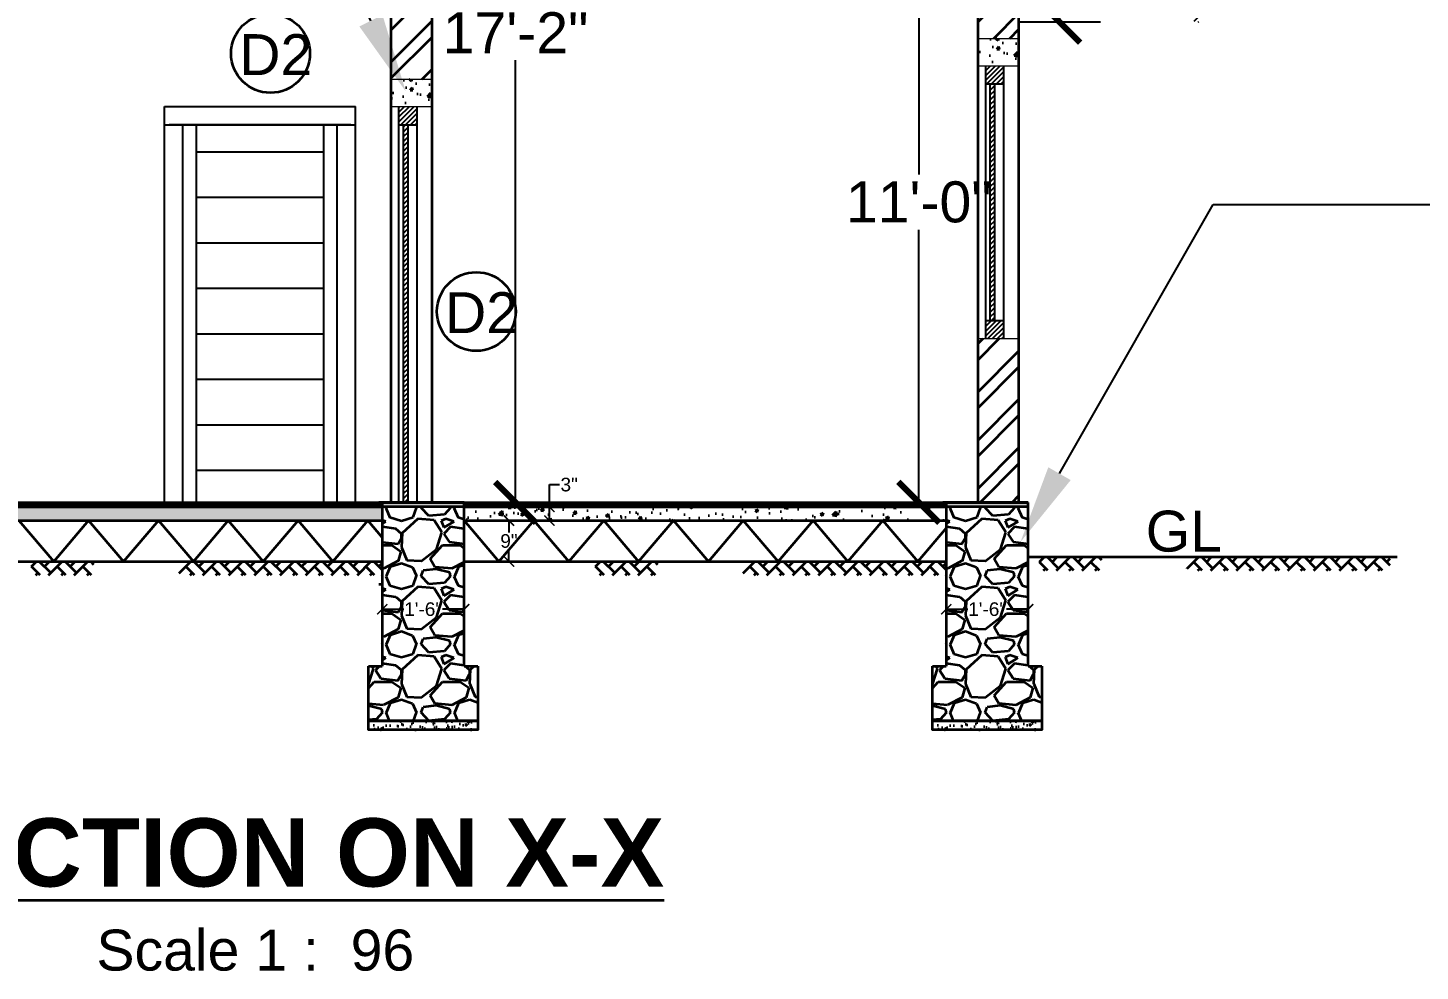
# Model space of a CAD drawing. Header units: inches. Extents: x -5041 to 2538, y -658 to 1746.
# Drawn here: x -3241.5 to -2935.4, y 626.6 to 833.9 of the extents above; entities that cross this region are included whole.
import ezdxf
from ezdxf import colors
from ezdxf.entities.mleader import LeaderData, LeaderLine
from ezdxf.math import Vec2, Vec3

# ---------------------------------------------------------------- set-up
doc = ezdxf.new("R2010")
doc.units = ezdxf.units.IN
doc.header["$MEASUREMENT"] = 0
for name, color, linetype, lineweight in [('Dimension', 132, 'Continuous', 20), ('Openings', 200, 'Continuous', 25), ('Roof', 122, 'Continuous', 25), ('Wall', 20, 'Continuous', 35)]:
    doc.layers.add(name, color=color, linetype=linetype, lineweight=lineweight)
doc.styles.add('1.25 ft', font='arial.ttf', dxfattribs={"height": 15})
doc.styles.add('3 inch', font='arial.ttf', dxfattribs={"height": 3})
doc.styles.add('3mm', font='arial.ttf', dxfattribs={"height": 0.125})
doc.styles.add('9 inch', font='arial.ttf', dxfattribs={"height": 9})
doc.dimstyles.new('1 to 24 Foundation', dxfattribs={"dimscale": 24, "dimtxt": 3, "dimasz": 0.09375, "dimexe": 0.09375, "dimexo": 0.09375, "dimgap": 0.015625, "dimtad": 0, "dimtih": 1, "dimtoh": 1, "dimdec": 0, "dimzin": 3, "dimdsep": 46, "dimlunit": 4, "dimtxsty": '3 inch', "dimblk": 'ARCHTICK', "dimcen": 0.09, "dimadec": 0, "dimazin": 0, "dimtfac": 1, "dimtdec": 0, "dimtofl": 0, "dimtmove": 0, "dimatfit": 3, "dimfxl": 0.09375, "dimfxlon": 1, "dimtolj": 1, "dimtzin": 0, "dimarcsym": 0})
doc.dimstyles.new('1 to 96', dxfattribs={"dimscale": 96, "dimtxt": 9, "dimasz": 0.09375, "dimexe": 0.09375, "dimexo": 0.09375, "dimgap": 0.015625, "dimtad": 0, "dimtih": 1, "dimtoh": 1, "dimdec": 0, "dimzin": 3, "dimdsep": 46, "dimlunit": 4, "dimtxsty": '9 inch', "dimblk": 'ARCHTICK', "dimcen": 0.09, "dimadec": 0, "dimazin": 0, "dimtfac": 1, "dimtdec": 0, "dimtofl": 0, "dimtmove": 0, "dimatfit": 3, "dimfxl": 0.09375, "dimfxlon": 1, "dimtolj": 1, "dimtzin": 0, "dimarcsym": 0})

# ---------------------------------------------------------------- blocks, each defined once
blk = doc.blocks.new('_ArchTick')
at = {"color": 0, "linetype": 'ByBlock', "const_width": 0.15}
blk.add_lwpolyline([(-0.5, -0.5), (0.5, 0.5)], dxfattribs=at)
blk = doc.blocks.new('*D103')
at = {"layer": 'Defpoints', "color": 0, "transparency": 16777216}
for p in [(-3145.55, 706.11), (-3163.55, 693.6), (-3145.55, 693.6)]:
    blk.add_point(p, dxfattribs=at)
at = {"layer": 'Wall', "color": 0, "lineweight": -2, "transparency": 16777216}
for p, q in [((-3163.55, 703.86), (-3163.55, 708.36)), ((-3145.55, 703.86), (-3145.55, 708.36)), ((-3163.55, 706.11), (-3158.77, 706.11)), ((-3145.55, 706.11), (-3150.33, 706.11))]:
    blk.add_line(p, q, dxfattribs=at)
at = {"layer": 'Wall', "color": 0, "lineweight": -2, "transparency": 16777216, "xscale": 2.25, "yscale": 2.25, "zscale": 2.25, "rotation": 180}
blk.add_blockref('_ArchTick', (-3163.55, 706.11), dxfattribs=at)
at = {"layer": 'Wall', "color": 0, "lineweight": -2, "transparency": 16777216, "xscale": 2.25, "yscale": 2.25, "zscale": 2.25}
blk.add_blockref('_ArchTick', (-3145.55, 706.11), dxfattribs=at)
at = {"layer": 'Wall', "color": 0, "transparency": 16777216, "insert": (-3154.55, 706.11), "char_height": 3, "attachment_point": 5, "style": '3 inch'}
blk.add_mtext('\\A1;1\'-6"', dxfattribs=at)
blk = doc.blocks.new('*D104')
at = {"layer": 'Defpoints', "color": 0, "transparency": 16777216}
for p in [(-3021.55, 706.11), (-3039.55, 693.6), (-3021.55, 693.6)]:
    blk.add_point(p, dxfattribs=at)
at = {"layer": 'Wall', "color": 0, "lineweight": -2, "transparency": 16777216}
for p, q in [((-3039.55, 703.86), (-3039.55, 708.36)), ((-3021.55, 703.86), (-3021.55, 708.36)), ((-3039.55, 706.11), (-3034.77, 706.11)), ((-3021.55, 706.11), (-3026.33, 706.11))]:
    blk.add_line(p, q, dxfattribs=at)
at = {"layer": 'Wall', "color": 0, "lineweight": -2, "transparency": 16777216, "xscale": 2.25, "yscale": 2.25, "zscale": 2.25, "rotation": 180}
blk.add_blockref('_ArchTick', (-3039.55, 706.11), dxfattribs=at)
at = {"layer": 'Wall', "color": 0, "lineweight": -2, "transparency": 16777216, "xscale": 2.25, "yscale": 2.25, "zscale": 2.25}
blk.add_blockref('_ArchTick', (-3021.55, 706.11), dxfattribs=at)
at = {"layer": 'Wall', "color": 0, "transparency": 16777216, "insert": (-3030.55, 706.11), "char_height": 3, "attachment_point": 5, "style": '3 inch'}
blk.add_mtext('\\A1;1\'-6"', dxfattribs=at)
blk = doc.blocks.new('*D107')
at = {"layer": 'Defpoints', "color": 0, "transparency": 16777216}
for p in [(-3145.55, 725.6), (-3145.55, 716.6), (-3135.69, 716.6)]:
    blk.add_point(p, dxfattribs=at)
at = {"layer": 'Wall', "color": 0, "lineweight": -2, "transparency": 16777216}
for p, q in [((-3137.94, 725.6), (-3133.44, 725.6)), ((-3135.69, 725.6), (-3135.69, 723.01)), ((-3137.94, 716.6), (-3133.44, 716.6)), ((-3135.69, 716.6), (-3135.69, 719.19))]:
    blk.add_line(p, q, dxfattribs=at)
at = {"layer": 'Wall', "color": 0, "lineweight": -2, "transparency": 16777216, "xscale": 2.25, "yscale": 2.25, "zscale": 2.25}
for p, rotation in [((-3135.69, 725.6), 90), ((-3135.69, 716.6), 270)]:
    blk.add_blockref('_ArchTick', p, dxfattribs=dict(at, rotation=rotation))
at = {"layer": 'Wall', "color": 0, "transparency": 16777216, "insert": (-3135.69, 721.1), "char_height": 3, "attachment_point": 5, "style": '3 inch'}
blk.add_mtext('\\A1;9"', dxfattribs=at)
blk = doc.blocks.new('*D108')
at = {"layer": 'Defpoints', "color": 0, "transparency": 16777216}
for p in [(-3130.21, 728.6), (-3126.8, 728.6), (-3130.21, 725.6)]:
    blk.add_point(p, dxfattribs=at)
at = {"layer": 'Wall', "color": 0, "lineweight": -2, "transparency": 16777216}
for p, q in [((-3126.8, 728.6), (-3126.8, 733.5)), ((-3126.8, 733.5), (-3124.55, 733.5)), ((-3127.96, 728.6), (-3124.55, 728.6)), ((-3126.8, 725.6), (-3126.8, 728.6)), ((-3127.96, 725.6), (-3124.55, 725.6))]:
    blk.add_line(p, q, dxfattribs=at)
at = {"layer": 'Wall', "color": 0, "lineweight": -2, "transparency": 16777216, "xscale": 2.25, "yscale": 2.25, "zscale": 2.25}
for p, rotation in [((-3126.8, 728.6), 90), ((-3126.8, 725.6), 270)]:
    blk.add_blockref('_ArchTick', p, dxfattribs=dict(at, rotation=rotation))
at = {"layer": 'Wall', "color": 0, "transparency": 16777216, "insert": (-3122.45, 733.5), "char_height": 3, "attachment_point": 5, "style": '3 inch'}
blk.add_mtext('\\A1;3"', dxfattribs=at)
blk = doc.blocks.new('*D109')
at = {"layer": 'Defpoints', "color": 0, "transparency": 16777216}
for p in [(-3023.55, 861.6), (-3045.59, 729.6), (-3023.55, 729.6)]:
    blk.add_point(p, dxfattribs=at)
at = {"layer": 'Dimension', "color": 0, "lineweight": -2, "transparency": 16777216}
for p, q in [((-3036.59, 861.6), (-3054.59, 861.6)), ((-3045.59, 861.6), (-3045.59, 801.69)), ((-3045.59, 729.6), (-3045.59, 789.5)), ((-3036.59, 729.6), (-3054.59, 729.6))]:
    blk.add_line(p, q, dxfattribs=at)
at = {"layer": 'Dimension', "color": 0, "lineweight": -2, "transparency": 16777216, "xscale": 9, "yscale": 9, "zscale": 9}
for p, rotation in [((-3045.59, 861.6), 90), ((-3045.59, 729.6), 270)]:
    blk.add_blockref('_ArchTick', p, dxfattribs=dict(at, rotation=rotation))
at = {"layer": 'Dimension', "color": 0, "transparency": 16777216, "insert": (-3045.59, 795.6), "char_height": 9, "attachment_point": 5, "style": '9 inch'}
blk.add_mtext('\\A1;11\'-0"', dxfattribs=at)
blk = doc.blocks.new('*D111')
at = {"layer": 'Defpoints', "color": 0, "transparency": 16777216}
for p in [(-3129.11, 936.08), (-3134.23, 729.6), (-3129.11, 729.6)]:
    blk.add_point(p, dxfattribs=at)
at = {"layer": 'Dimension', "color": 0, "lineweight": -2, "transparency": 16777216}
for p, q in [((-3134.23, 936.08), (-3143.23, 936.08)), ((-3134.23, 936.08), (-3134.23, 838.86)), ((-3134.23, 729.6), (-3134.23, 826.82)), ((-3134.23, 729.6), (-3143.23, 729.6))]:
    blk.add_line(p, q, dxfattribs=at)
at = {"layer": 'Dimension', "color": 0, "lineweight": -2, "transparency": 16777216, "xscale": 9, "yscale": 9, "zscale": 9}
for p, rotation in [((-3134.23, 936.08), 90), ((-3134.23, 729.6), 270)]:
    blk.add_blockref('_ArchTick', p, dxfattribs=dict(at, rotation=rotation))
at = {"layer": 'Dimension', "color": 0, "transparency": 16777216, "insert": (-3134.23, 832.84), "char_height": 9, "attachment_point": 5, "style": '9 inch'}
blk.add_mtext('\\A1;17\'-2"', dxfattribs=at)
blk = doc.blocks.new('*D113')
at = {"layer": 'Defpoints', "color": 0, "transparency": 16777216}
for p in [(-3025.36, 864.1), (-3014.03, 842.01), (-2985.02, 840.81), (-2985.02, 835.17), (-2984.02, 835.17)]:
    blk.add_point(p, dxfattribs=at)
at = {"layer": 'Wall', "color": 0, "lineweight": -2, "transparency": 16777216}
blk.add_line((-3005.62, 835.17), (-3023.62, 835.17), dxfattribs=at)
blk.add_arc((-2975.24, 835.17), 39.39, 150, 180, dxfattribs=at)
at = {"layer": 'Wall', "color": 0, "lineweight": -2, "transparency": 16777216, "xscale": 9, "yscale": 9, "zscale": 9}
for p, rotation in [((-3009.35, 854.86), 59.99999999999993), ((-3014.62, 835.17), 269.999999999994)]:
    blk.add_blockref('_ArchTick', p, dxfattribs=dict(at, rotation=rotation))
at = {"layer": 'Wall', "color": 0, "transparency": 16777216, "insert": (-2990.34, 871.54), "char_height": 9, "attachment_point": 5, "style": '9 inch'}
blk.add_mtext('\\A1;30°', dxfattribs=at)

msp = doc.modelspace()

# ---------------------------------------------------------------- hatches: boundary and pattern name
at = {"layer": 'Roof'}
h = msp.add_hatch(dxfattribs=at)
h.set_pattern_fill('ANSI31', color=256, scale=6)
h.set_pattern_definition([(45, (-190.8168, 0), (-0.53033009, 0.53033009), [])])
h.paths.add_polyline_path([(-3390.35581, 864.5994), (-3394.35581, 864.5994), (-3394.35581, 861.5994), (-3390.35581, 861.5994)])
h.paths.add_polyline_path([(-3025.35581, 864.5994), (-3029.35581, 864.5994), (-3029.35581, 861.5994), (-3025.35581, 861.5994)])
h.paths.add_polyline_path([(-3154.35581, 938.58094), (-3155.21603, 939.07759), (-3158.35581, 939.07759), (-3158.35581, 936.07759), (-3154.35581, 936.07759)])
h.paths.add_polyline_path([(-3154.35581, 939.07759), (-3155.21603, 939.07759), (-3154.35581, 938.58094)], flags=17)
h.paths.add_polyline_path([(-2984.01988, 847.16565), (-2985.01988, 847.16565), (-2985.01988, 835.16565), (-2984.01988, 835.16565)])
h.paths.add_polyline_path([(-2997.10907, 854.72269), (-2998.84112, 855.72269), (-2999.84112, 853.99064), (-2998.10907, 852.99064)])
h.paths.add_polyline_path([(-3026.55393, 871.72269), (-3028.28598, 872.72269), (-3029.28598, 870.99064), (-3027.55393, 869.99064)])
h.paths.add_polyline_path([(-3057.73085, 889.72269), (-3058.73085, 887.99064), (-3056.9988, 886.99064), (-3055.9988, 888.72269)])
h.paths.add_polyline_path([(-3085.44366, 905.72269), (-3087.17571, 906.72269), (-3088.17571, 904.99064), (-3086.44366, 903.99064)])
h.paths.add_polyline_path([(-3114.88852, 922.72269), (-3116.62057, 923.72269), (-3117.62057, 921.99064), (-3115.88852, 920.99064)])
h.paths.add_polyline_path([(-3144.33339, 939.72269), (-3146.06544, 940.72269), (-3147.06544, 938.99064), (-3145.33339, 937.99064)])
h.paths.add_polyline_path([(-3173.77825, 956.72269), (-3175.5103, 957.72269), (-3176.5103, 955.99064), (-3174.77825, 954.99064)])
h.paths.add_polyline_path([(-3208.97519, 975.31161), (-3210.97519, 975.31161), (-3210.97519, 969.31161), (-3208.97519, 969.31161)])
h.paths.add_polyline_path([(-3204.95517, 974.72269), (-3206.68722, 975.72269), (-3207.68722, 973.99064), (-3205.95517, 972.99064)])
h.paths.add_polyline_path([(-3213.26317, 975.72269), (-3214.99522, 974.72269), (-3213.99522, 972.99064), (-3212.26317, 973.99064)])
h.paths.add_polyline_path([(-3244.44009, 957.72269), (-3246.17214, 956.72269), (-3245.17214, 954.99064), (-3243.44009, 955.99064)])
h.paths.add_polyline_path([(-3421.10927, 855.72269), (-3422.84132, 854.72269), (-3421.84132, 852.99064), (-3420.10927, 853.99064)])
h.paths.add_polyline_path([(-3391.66441, 872.72269), (-3393.39646, 871.72269), (-3392.39646, 869.99064), (-3390.66441, 870.99064)])
h.paths.add_polyline_path([(-3362.21954, 889.72269), (-3363.95159, 888.72269), (-3362.95159, 886.99064), (-3361.21954, 887.99064)])
h.paths.add_polyline_path([(-3273.88495, 940.72269), (-3275.617, 939.72269), (-3274.617, 937.99064), (-3272.88495, 938.99064)])
h.paths.add_polyline_path([(-3303.32981, 923.72269), (-3305.06186, 922.72269), (-3304.06186, 920.99064), (-3302.32981, 921.99064)])
h.paths.add_polyline_path([(-3331.77468, 904.99064), (-3332.77468, 906.72269), (-3334.50673, 905.72269), (-3333.50673, 903.99064)])
h.paths.add_polyline_path([(-3439.93051, 850.70233), (-3440.23051, 850.70233), (-3440.23051, 839.62481), (-3435.93051, 839.62481), (-3435.93051, 839.92481), (-3439.93051, 839.92481)])
h.paths.add_polyline_path([(-2979.71988, 850.70233), (-2980.01988, 850.70233), (-2980.01988, 839.92481), (-2984.01988, 839.92481), (-2984.01988, 839.62481), (-2979.71988, 839.62481)])
h.paths.add_polyline_path([(-3026.8722, 825.5994), (-3030.8722, 825.5994), (-3030.8722, 821.5994), (-3026.8722, 821.5994)])
h.paths.add_polyline_path([(-3026.8722, 769.5994), (-3030.8722, 769.5994), (-3030.8722, 765.5994), (-3026.8722, 765.5994)])
h.paths.add_polyline_path([(-3028.8722, 821.5994), (-3029.8722, 821.5994), (-3029.8722, 769.5994), (-3028.8722, 769.5994)])
h.paths.add_polyline_path([(-3155.8722, 816.5994), (-3159.8722, 816.5994), (-3159.8722, 812.5994), (-3155.8722, 812.5994)])
h.paths.add_polyline_path([(-3157.8722, 812.5994), (-3158.8722, 812.5994), (-3158.8722, 729.5994), (-3157.8722, 729.5994)])
h.paths.add_polyline_path([(-3391.8722, 831.5994), (-3395.8722, 831.5994), (-3395.8722, 827.5994), (-3391.8722, 827.5994)])
h.paths.add_polyline_path([(-3393.8722, 827.5994), (-3394.8722, 827.5994), (-3394.8722, 729.5994), (-3393.8722, 729.5994)])
at = {"layer": 'Wall'}
h = msp.add_hatch(dxfattribs=at)
h.set_pattern_fill('ANSI32', color=256, scale=20)
h.set_pattern_definition([(45, (-190.817, 0), (-5.3033, 5.3033), []), (45, (-187.281, 0), (-5.3033, 5.3033), [])])
h.paths.add_polyline_path([(-3161.55196, 822.5994), (-3152.55196, 822.5994), (-3152.55196, 936.07759), (-3161.55196, 936.07759)])
h.paths.add_polyline_path([(-3032.55196, 831.5994), (-3023.55196, 831.5994), (-3023.55196, 861.5994), (-3032.55196, 861.5994)])
h.paths.add_polyline_path([(-3032.55196, 729.5994), (-3023.55196, 729.5994), (-3023.55196, 765.5994), (-3032.55196, 765.5994)])
h = msp.add_hatch(dxfattribs=at)
h.set_pattern_fill('AR-CONC', color=256)
h.set_pattern_definition([(50, (174.183, -6), (7.172602, -0.627521), [0.75, -8.25]), (355, (174.183, -6), (-1.387513, 7.521921), [0.6, -6.6]), (100.45144, (174.781, -6.052), (5.785088, 6.8944), [0.637402, -7.011421]), (46.1842, (174.183, -4), (10.672413, -1.655193), [1.125, -12.375]), (96.63564, (175.073, -4.138), (9.34662, 9.741186), [0.956103, -10.517138]), (351.18416, (174.183, -4), (9.34662, 9.741186), [0.9, -9.9]), (21, (175.183, -4.5), (5.96907, -4.026189), [0.75, -8.25]), (326, (175.183, -4.5), (2.433153, 7.2515), [0.6, -6.6]), (71.45144, (175.681, -4.8355), (8.402224, 3.225312), [0.637402, -7.011421]), (37.5, (174.1832, -6), (0.1215986, 3.3289385), [0, -6.52, 0, -6.7, 0, -6.625]), (7.5, (174.1832, -6), (2.6306954, 3.944117), [0, -3.82, 0, -6.37, 0, -2.525]), (327.5, (171.9532, -6), (5.3382244, -0.2255487), [0, -2.5, 0, -7.8, 0, -10.35]), (317.5, (170.9532, -6), (5.831862, 1.00105), [0, -3.25, 0, -5.18, 0, -7.35])])
h.paths.add_polyline_path([(-3023.55196, 831.5994), (-3032.55196, 831.5994), (-3032.55196, 825.5994), (-3023.55196, 825.5994)])
h = msp.add_hatch(dxfattribs=at)
h.set_pattern_fill('AR-CONC', color=256)
h.set_pattern_definition([(50, (45.183, -15), (7.172602, -0.627521), [0.75, -8.25]), (355, (45.183, -15), (-1.387513, 7.521921), [0.6, -6.6]), (100.45144, (45.781, -15.052), (5.785088, 6.8944), [0.637402, -7.011421]), (46.1842, (45.183, -13), (10.672413, -1.655193), [1.125, -12.375]), (96.63564, (46.073, -13.138), (9.34662, 9.741186), [0.956103, -10.517138]), (351.18416, (45.183, -13), (9.34662, 9.741186), [0.9, -9.9]), (21, (46.183, -13.5), (5.96907, -4.026189), [0.75, -8.25]), (326, (46.183, -13.5), (2.433153, 7.2515), [0.6, -6.6]), (71.45144, (46.681, -13.8355), (8.402224, 3.225312), [0.637402, -7.011421]), (37.5, (45.1832, -15), (0.1215986, 3.3289385), [0, -6.52, 0, -6.7, 0, -6.625]), (7.5, (45.1832, -15), (2.6306954, 3.944117), [0, -3.82, 0, -6.37, 0, -2.525]), (327.5, (42.9532, -15), (5.3382244, -0.2255487), [0, -2.5, 0, -7.8, 0, -10.35]), (317.5, (41.9532, -15), (5.831862, 1.00105), [0, -3.25, 0, -5.18, 0, -7.35])])
h.paths.add_polyline_path([(-3152.55196, 822.5994), (-3161.55196, 822.5994), (-3161.55196, 816.5994), (-3152.55196, 816.5994)])
h = msp.add_hatch(dxfattribs=at)
h.set_pattern_fill('ANSI32', color=256)
h.set_pattern_definition([(45, (-1940.42075, -336.68196), (-0.26516504, 0.26516504), []), (45, (-1940.24398, -336.68196), (-0.26516504, 0.26516504), [])])
h.paths.add_polyline_path([(-3381.55196, 729.5994), (-3381.55196, 728.5994), (-3163.55196, 728.5994), (-3163.55196, 729.5994)])
h = msp.add_hatch(dxfattribs=at)
h.set_pattern_fill('AR-CONC', color=256)
h.set_pattern_definition([(50, (-1940.421, -336.682), (7.172602, -0.627521), [0.75, -8.25]), (355, (-1940.421, -336.682), (-1.387513, 7.52192), [0.6, -6.6]), (100.45144, (-1939.823, -336.734), (5.785088, 6.8944), [0.637402, -7.01142]), (46.1842, (-1940.421, -334.682), (10.672413, -1.655193), [1.125, -12.375]), (96.63564, (-1939.531, -334.82), (9.34662, 9.741186), [0.956103, -10.51714]), (351.18416, (-1940.421, -334.682), (9.34662, 9.741186), [0.9, -9.9]), (21, (-1939.421, -335.182), (5.96907, -4.026189), [0.75, -8.25]), (326, (-1939.421, -335.182), (2.433153, 7.2515), [0.6, -6.6]), (71.45144, (-1938.923, -335.5175), (8.402224, 3.225312), [0.637402, -7.01142]), (37.5, (-1940.4208, -336.682), (0.1215986, 3.3289385), [0, -6.52, 0, -6.7, 0, -6.625]), (7.5, (-1940.4208, -336.682), (2.6306954, 3.944117), [0, -3.82, 0, -6.37, 0, -2.525]), (327.5, (-1942.6508, -336.682), (5.3382244, -0.2255487), [0, -2.5, 0, -7.8, 0, -10.35]), (317.5, (-1943.6508, -336.682), (5.831862, 1.00105), [0, -3.25, 0, -5.18, 0, -7.35])])
h.paths.add_polyline_path([(-3381.55196, 728.5994), (-3381.55196, 725.5994), (-3163.55196, 725.5994), (-3163.55196, 728.5994)])
h = msp.add_hatch(dxfattribs=at)
h.set_pattern_fill('GRAVEL', color=256, scale=15)
h.set_pattern_definition([(228.01279, (-1693.6208, -321.682), (-120, -135), [2.01804, -199.78632]), (184.96974, (-1694.97075, -323.18196), (180, 15), [3.46302, -342.83887]), (132.51045, (-1698.42075, -323.482), (150, -165), [2.44182, -241.74049]), (267.27369, (-1704.27075, -327.23196), (15, 300), [3.15357, -312.20337]), (292.833654, (-1704.42075, -330.38196), (-75, 180), [3.09232, -306.1406]), (357.27369, (-1703.22075, -333.23196), (-300, 15), [3.15357, -312.20337]), (37.69424, (-1700.07075, -333.38196), (-195, -150), [4.17043, -412.87273]), (72.25533, (-1696.77075, -330.83196), (105, 330), [3.93732, -389.79482]), (121.429566, (-1695.57075, -327.08196), (-120, 195), [3.16425, -313.2611]), (175.23636, (-1697.2208, -324.382), (165, -15), [3.61248, -177.01144]), (222.397438, (-1700.82075, -324.08196), (-180, -165), [4.67172, -462.50063]), (138.814075, (-1689.4208, -327.382), (-105, 90), [1.59451, -157.85767]), (171.469234, (-1690.62075, -326.33196), (195, -30), [3.03355, -300.32267]), (225, (-1693.621, -325.882), (-2e-15, -15), [2.12132, -19.09189]), (203.19859, (-1694.6708, -324.082), (75, 30), [1.14237, -113.09423]), (291.80141, (-1695.7208, -324.532), (-15, 45), [1.61555, -79.16193]), (30.96376, (-1695.1208, -326.032), (45, 30), [2.62393, -84.84034]), (161.56505, (-1692.8708, -324.682), (30, -15), [1.89736, -45.5368]), (16.38954, (-1704.42075, -324.53196), (150, 45), [2.658, -263.14268]), (70.346176, (-1701.8708, -323.782), (-60, -165), [2.22992, -220.76112]), (293.19859, (-1692.8708, -321.682), (-30, 75), [2.28472, -111.95187]), (343.61046, (-1691.97075, -323.78196), (-150, 45), [2.658, -263.14268]), (339.44395, (-1704.4208, -333.832), (-75, 30), [2.5632, -125.59686]), (294.77514, (-1702.0208, -334.732), (-75, 165), [2.14767, -212.61965]), (66.80141, (-1692.7208, -336.682), (30, 75), [2.28472, -111.95187]), (17.354025, (-1691.82075, -334.582), (-195, -60), [2.51446, -248.93135]), (69.44395, (-1700.0708, -336.682), (-30, -75), [1.2816, -126.87846]), (101.30993, (-1693.6208, -336.682), (-15, 60), [0.76485, -75.72044]), (165.96376, (-1693.7708, -335.932), (45, -15), [3.09233, -58.75426]), (186.009006, (-1696.77075, -335.18196), (150, 15), [2.86575, -283.70885]), (303.69007, (-1695.1208, -327.382), (-15, 30), [2.16333, -51.91994]), (353.157227, (-1693.92075, -329.18196), (255, -30), [3.77691, -373.91344]), (60.9454, (-1690.1708, -329.632), (-60, -105), [1.54434, -152.89011]), (90, (-1689.421, -328.282), (-15, 15), [0.9, -14.1]), (120.25644, (-1697.0708, -334.732), (60, -105), [2.08386, -206.3028]), (48.01279, (-1698.1208, -332.932), (120, 135), [4.03608, -197.76828]), (0, (-1695.421, -329.932), (15, 15), [3.9, -11.1]), (325.304846, (-1691.5208, -329.932), (150, -105), [2.37171, -234.79911]), (254.0546, (-1689.5708, -331.282), (-15, -60), [2.18403, -107.01762]), (207.645975, (-1690.17075, -333.38196), (-285, -150), [3.55598, -352.04211]), (175.42608, (-1693.32075, -335.03196), (-195, 15), [3.76199, -372.4361])])
h.paths.add_polyline_path([(-3145.55196, 728.5994), (-3163.55196, 728.5994), (-3163.55196, 693.5994), (-3166.55196, 693.5994), (-3166.55196, 681.5994), (-3142.55196, 681.5994), (-3142.55196, 693.5994), (-3145.55196, 693.5994)])
h = msp.add_hatch(color=256, dxfattribs=at)
h.dxf.hatch_style = 1
h.paths.add_polyline_path([(-3145.55196, 728.5994), (-3145.55196, 729.5994), (-3163.55196, 729.5994), (-3163.55196, 728.5994)])
h = msp.add_hatch(dxfattribs=at)
h.set_pattern_fill('ANSI32', color=256)
h.set_pattern_definition([(45, (-1704.42075, -336.68196), (-0.26516504, 0.26516504), []), (45, (-1704.24398, -336.68196), (-0.26516504, 0.26516504), [])])
h.paths.add_polyline_path([(-3145.55196, 729.5994), (-3145.55196, 728.5994), (-3039.55196, 728.5994), (-3039.55196, 729.5994)])
h = msp.add_hatch(dxfattribs=at)
h.set_pattern_fill('AR-CONC', color=256)
h.set_pattern_definition([(50, (-1704.421, -336.682), (7.172602, -0.627521), [0.75, -8.25]), (355, (-1704.421, -336.682), (-1.387513, 7.52192), [0.6, -6.6]), (100.45144, (-1703.823, -336.734), (5.785088, 6.8944), [0.637402, -7.01142]), (46.1842, (-1704.421, -334.682), (10.672413, -1.655193), [1.125, -12.375]), (96.63564, (-1703.531, -334.82), (9.34662, 9.741186), [0.956103, -10.51714]), (351.18416, (-1704.421, -334.682), (9.34662, 9.741186), [0.9, -9.9]), (21, (-1703.421, -335.182), (5.96907, -4.026189), [0.75, -8.25]), (326, (-1703.421, -335.182), (2.433153, 7.2515), [0.6, -6.6]), (71.45144, (-1702.923, -335.5175), (8.402224, 3.225312), [0.637402, -7.01142]), (37.5, (-1704.4208, -336.682), (0.1215986, 3.3289385), [0, -6.52, 0, -6.7, 0, -6.625]), (7.5, (-1704.4208, -336.682), (2.6306954, 3.944117), [0, -3.82, 0, -6.37, 0, -2.525]), (327.5, (-1706.6508, -336.682), (5.3382244, -0.2255487), [0, -2.5, 0, -7.8, 0, -10.35]), (317.5, (-1707.6508, -336.682), (5.831862, 1.00105), [0, -3.25, 0, -5.18, 0, -7.35])])
h.paths.add_polyline_path([(-3145.55196, 728.5994), (-3145.55196, 725.5994), (-3039.55196, 725.5994), (-3039.55196, 728.5994)])
h = msp.add_hatch(dxfattribs=at)
h.set_pattern_fill('GRAVEL', color=256, scale=15)
h.set_pattern_definition([(228.01279, (-1569.6208, -321.682), (-120, -135), [2.01804, -199.78632]), (184.96974, (-1570.97075, -323.18196), (180, 15), [3.46302, -342.83887]), (132.51045, (-1574.42075, -323.482), (150, -165), [2.44182, -241.74049]), (267.27369, (-1580.27075, -327.23196), (15, 300), [3.15357, -312.20337]), (292.833654, (-1580.42075, -330.38196), (-75, 180), [3.09232, -306.1406]), (357.27369, (-1579.22075, -333.23196), (-300, 15), [3.15357, -312.20337]), (37.69424, (-1576.07075, -333.38196), (-195, -150), [4.17043, -412.87273]), (72.25533, (-1572.77075, -330.83196), (105, 330), [3.93732, -389.79482]), (121.429566, (-1571.57075, -327.08196), (-120, 195), [3.16425, -313.2611]), (175.23636, (-1573.2208, -324.382), (165, -15), [3.61248, -177.01144]), (222.397438, (-1576.82075, -324.08196), (-180, -165), [4.67172, -462.50063]), (138.814075, (-1565.4208, -327.382), (-105, 90), [1.59451, -157.85767]), (171.469234, (-1566.62075, -326.33196), (195, -30), [3.03355, -300.32267]), (225, (-1569.621, -325.882), (-2e-15, -15), [2.12132, -19.09189]), (203.19859, (-1570.6708, -324.082), (75, 30), [1.14237, -113.09423]), (291.80141, (-1571.7208, -324.532), (-15, 45), [1.61555, -79.16193]), (30.96376, (-1571.1208, -326.032), (45, 30), [2.62393, -84.84034]), (161.56505, (-1568.8708, -324.682), (30, -15), [1.89736, -45.5368]), (16.38954, (-1580.42075, -324.53196), (150, 45), [2.658, -263.14268]), (70.346176, (-1577.8708, -323.782), (-60, -165), [2.22992, -220.76112]), (293.19859, (-1568.8708, -321.682), (-30, 75), [2.28472, -111.95187]), (343.61046, (-1567.97075, -323.78196), (-150, 45), [2.658, -263.14268]), (339.44395, (-1580.4208, -333.832), (-75, 30), [2.5632, -125.59686]), (294.77514, (-1578.0208, -334.732), (-75, 165), [2.14767, -212.61965]), (66.80141, (-1568.7208, -336.682), (30, 75), [2.28472, -111.95187]), (17.354025, (-1567.82075, -334.582), (-195, -60), [2.51446, -248.93135]), (69.44395, (-1576.0708, -336.682), (-30, -75), [1.2816, -126.87846]), (101.30993, (-1569.6208, -336.682), (-15, 60), [0.76485, -75.72044]), (165.96376, (-1569.7708, -335.932), (45, -15), [3.09233, -58.75426]), (186.009006, (-1572.77075, -335.18196), (150, 15), [2.86575, -283.70885]), (303.69007, (-1571.1208, -327.382), (-15, 30), [2.16333, -51.91994]), (353.157227, (-1569.92075, -329.18196), (255, -30), [3.77691, -373.91344]), (60.9454, (-1566.1708, -329.632), (-60, -105), [1.54434, -152.89011]), (90, (-1565.421, -328.282), (-15, 15), [0.9, -14.1]), (120.25644, (-1573.0708, -334.732), (60, -105), [2.08386, -206.3028]), (48.01279, (-1574.1208, -332.932), (120, 135), [4.03608, -197.76828]), (0, (-1571.421, -329.932), (15, 15), [3.9, -11.1]), (325.304846, (-1567.5208, -329.932), (150, -105), [2.37171, -234.79911]), (254.0546, (-1565.5708, -331.282), (-15, -60), [2.18403, -107.01762]), (207.645975, (-1566.17075, -333.38196), (-285, -150), [3.55598, -352.04211]), (175.42608, (-1569.32075, -335.03196), (-195, 15), [3.76199, -372.4361])])
h.paths.add_polyline_path([(-3021.55196, 728.5994), (-3039.55196, 728.5994), (-3039.55196, 693.5994), (-3042.55196, 693.5994), (-3042.55196, 681.5994), (-3018.55196, 681.5994), (-3018.55196, 693.5994), (-3021.55196, 693.5994)])
h = msp.add_hatch(color=256, dxfattribs=at)
h.dxf.hatch_style = 1
h.paths.add_polyline_path([(-3021.55196, 728.5994), (-3021.55196, 729.5994), (-3039.55196, 729.5994), (-3039.55196, 728.5994)])
h = msp.add_hatch(dxfattribs=at)
h.set_pattern_fill('AR-HBONE', color=256, scale=0.5)
h.set_pattern_definition([(45, (-1767.057, -336.682), (0, 2.8284271), [6, -2]), (135, (-1765.6427, -335.2677), (2e-16, 2.8284271), [6, -2])])
h.paths.add_polyline_path([(-3163.55196, 716.5994), (-3208.18814, 716.5994), (-3208.18814, 713.5994), (-3163.55196, 713.5994)])
h.paths.add_polyline_path([(-3226.93814, 713.5994), (-3226.93814, 716.5994), (-3240.65246, 716.5994), (-3240.65246, 713.5994)])
h = msp.add_hatch(dxfattribs=at)
h.set_pattern_fill('AR-HBONE', color=256, scale=0.5)
h.set_pattern_definition([(45, (-1643.057, -336.682), (0, 2.8284271), [6, -2]), (135, (-1641.6427, -335.2677), (2e-16, 2.8284271), [6, -2])])
h.paths.add_polyline_path([(-3039.55196, 716.5994), (-3084.18814, 716.5994), (-3084.18814, 713.5994), (-3039.55196, 713.5994)])
h.paths.add_polyline_path([(-3102.93814, 713.5994), (-3102.93814, 716.5994), (-3116.65246, 716.5994), (-3116.65246, 713.5994)])
h = msp.add_hatch(dxfattribs=at)
h.set_pattern_fill('AR-HBONE', color=256, scale=0.5)
h.set_pattern_definition([(45, (-1545.4729, -335.682), (0, 2.8284271), [6, -2]), (135, (-1544.0587, -334.2677), (2e-16, 2.8284271), [6, -2])])
h.paths.add_polyline_path([(-2941.9679, 717.5994), (-2986.60409, 717.5994), (-2986.60409, 714.5994), (-2941.9679, 714.5994)])
h.paths.add_polyline_path([(-3005.35409, 714.5994), (-3005.35409, 717.5994), (-3019.0684, 717.5994), (-3019.0684, 714.5994)])
h = msp.add_hatch(dxfattribs=at)
h.set_pattern_fill('AR-CONC', color=256, scale=0.5)
h.set_pattern_definition([(50, (-1704.4208, -336.682), (3.586301, -0.3137607), [0.375, -4.125]), (355, (-1704.4208, -336.682), (-0.693757, 3.760961), [0.3, -3.3]), (100.45144, (-1704.122, -336.708), (2.892544, 3.4472), [0.318701, -3.5057106]), (46.1842, (-1704.4208, -335.682), (5.336207, -0.827596), [0.5625, -6.1875]), (96.63564, (-1703.976, -335.751), (4.67331, 4.870593), [0.478052, -5.258569]), (351.18416, (-1704.421, -335.682), (4.67331, 4.870593), [0.45, -4.95]), (21, (-1703.9208, -335.932), (2.9845353, -2.0130945), [0.375, -4.125]), (326, (-1703.9208, -335.932), (1.216577, 3.62575), [0.3, -3.3]), (71.45144, (-1703.672, -336.0997), (4.201112, 1.612656), [0.318701, -3.5057106]), (37.5, (-1704.4208, -336.682), (0.0607993, 1.6644693), [0, -3.26, 0, -3.35, 0, -3.3125]), (7.5, (-1704.4208, -336.682), (1.3153477, 1.9720586), [0, -1.91, 0, -3.185, 0, -1.2625]), (327.5, (-1705.5358, -336.682), (2.6691122, -0.1127744), [0, -1.25, 0, -3.9, 0, -5.175]), (317.5, (-1706.0358, -336.682), (2.915931, 0.500525), [0, -1.625, 0, -2.59, 0, -3.675])])
h.paths.add_polyline_path([(-3142.55196, 681.5994), (-3166.55196, 681.5994), (-3166.55196, 679.5994), (-3142.55196, 679.5994)])
h = msp.add_hatch(dxfattribs=at)
h.set_pattern_fill('AR-CONC', color=256, scale=0.5)
h.set_pattern_definition([(50, (-1580.4208, -336.682), (3.586301, -0.3137607), [0.375, -4.125]), (355, (-1580.4208, -336.682), (-0.693757, 3.760961), [0.3, -3.3]), (100.45144, (-1580.122, -336.708), (2.892544, 3.4472), [0.318701, -3.5057106]), (46.1842, (-1580.4208, -335.682), (5.336207, -0.827596), [0.5625, -6.1875]), (96.63564, (-1579.976, -335.751), (4.67331, 4.870593), [0.478052, -5.258569]), (351.18416, (-1580.421, -335.682), (4.67331, 4.870593), [0.45, -4.95]), (21, (-1579.9208, -335.932), (2.9845353, -2.0130945), [0.375, -4.125]), (326, (-1579.9208, -335.932), (1.216577, 3.62575), [0.3, -3.3]), (71.45144, (-1579.672, -336.0997), (4.201112, 1.612656), [0.318701, -3.5057106]), (37.5, (-1580.4208, -336.682), (0.0607993, 1.6644693), [0, -3.26, 0, -3.35, 0, -3.3125]), (7.5, (-1580.4208, -336.682), (1.3153477, 1.9720586), [0, -1.91, 0, -3.185, 0, -1.2625]), (327.5, (-1581.5358, -336.682), (2.6691122, -0.1127744), [0, -1.25, 0, -3.9, 0, -5.175]), (317.5, (-1582.0358, -336.682), (2.915931, 0.500525), [0, -1.625, 0, -2.59, 0, -3.675])])
h.paths.add_polyline_path([(-3018.55196, 679.5994), (-3018.55196, 681.5994), (-3042.55196, 681.5994), (-3042.55196, 679.5994)])

# ---------------------------------------------------------------- linework, layer by layer
at = {"layer": 'Dimension'}
for p, q in [((-3032.55196, 831.5994), (-3023.55196, 831.5994)), ((-3032.55196, 825.5994), (-3023.55196, 825.5994)), ((-3032.55196, 825.5994), (-3023.55196, 825.5994)), ((-3161.55196, 822.5994), (-3152.55196, 822.5994)), ((-3161.55196, 816.5994), (-3152.55196, 816.5994)), ((-3161.55196, 816.5994), (-3152.55196, 816.5994)), ((-3161.55196, 816.5994), (-3152.55196, 816.5994)), ((-3032.55196, 765.5994), (-3023.55196, 765.5994)), ((-3021.55196, 717.5994), (-3021.55196, 729.5994))]:
    msp.add_line(p, q, dxfattribs=at)
at = {"layer": 'Openings'}
for p, q in [((-3030.8722, 765.5994), (-3030.8722, 825.5994)), ((-3026.8722, 765.5994), (-3026.8722, 825.5994)), ((-3030.8722, 821.5994), (-3026.8722, 821.5994)), ((-3029.8722, 769.5994), (-3029.8722, 821.5994)), ((-3028.8722, 769.5994), (-3028.8722, 821.5994)), ((-3211.42528, 729.5994), (-3211.42528, 816.5994)), ((-3211.42528, 816.5994), (-3169.42528, 816.5994)), ((-3169.42528, 729.5994), (-3169.42528, 816.5994)), ((-3159.8722, 729.5994), (-3159.8722, 816.5994)), ((-3155.8722, 729.5994), (-3155.8722, 816.5994)), ((-3211.42528, 812.5994), (-3169.42528, 812.5994)), ((-3170.42528, 812.5994), (-3210.42528, 812.5994)), ((-3207.42528, 729.5994), (-3207.42528, 812.5994)), ((-3204.42528, 812.5994), (-3204.42528, 729.5994)), ((-3176.42528, 729.5994), (-3176.42528, 812.5994)), ((-3173.42528, 729.5994), (-3173.42528, 812.5994)), ((-3159.8722, 812.5994), (-3155.8722, 812.5994)), ((-3158.8722, 729.5994), (-3158.8722, 812.5994)), ((-3157.8722, 729.5994), (-3157.8722, 812.5994)), ((-3176.42528, 806.5994), (-3204.42528, 806.5994)), ((-3176.42528, 796.5994), (-3204.42528, 796.5994)), ((-3176.42528, 786.5994), (-3204.42528, 786.5994)), ((-3176.42528, 776.5994), (-3204.42528, 776.5994)), ((-3030.8722, 769.5994), (-3026.8722, 769.5994)), ((-3176.42528, 766.5994), (-3204.42528, 766.5994)), ((-3176.42528, 756.5994), (-3204.42528, 756.5994)), ((-3176.42528, 746.5994), (-3204.42528, 746.5994)), ((-3176.42528, 736.5994), (-3204.42528, 736.5994))]:
    msp.add_line(p, q, dxfattribs=at)
at = {"layer": 'Wall'}
for p, q in [((-3161.55196, 729.5994), (-3161.55196, 936.07759)), ((-3152.55196, 729.5994), (-3152.55196, 936.07759)), ((-3032.55196, 729.5994), (-3032.55196, 861.5994)), ((-3023.55196, 729.5994), (-3023.55196, 861.5994)), ((-3458.55196, 729.5994), (-3021.55196, 729.5994)), ((-3381.55196, 729.5994), (-3163.55196, 729.5994)), ((-3381.55196, 728.5994), (-3163.55196, 728.5994)), ((-3145.55196, 729.5994), (-3164.30196, 729.5994)), ((-3163.55196, 729.5994), (-3163.55196, 693.5994)), ((-3145.55196, 728.5994), (-3163.55196, 728.5994)), ((-3145.55196, 693.5994), (-3145.55196, 729.5994)), ((-3145.55196, 729.5994), (-3039.55196, 729.5994)), ((-3145.55196, 728.5994), (-3039.55196, 728.5994)), ((-3021.55196, 729.5994), (-3040.30196, 729.5994)), ((-3039.55196, 729.5994), (-3039.55196, 693.5994)), ((-3021.55196, 728.5994), (-3039.55196, 728.5994)), ((-3021.55196, 693.5994), (-3021.55196, 729.5994)), ((-3381.55196, 725.5994), (-3163.55196, 725.5994)), ((-3243.44344, 725.5994), (-3235.77074, 716.5994)), ((-3228.09804, 725.5994), (-3235.77074, 716.5994)), ((-3228.09804, 725.5994), (-3220.42535, 716.5994)), ((-3212.75265, 725.5994), (-3220.42535, 716.5994)), ((-3212.75265, 725.5994), (-3205.07996, 716.5994)), ((-3197.40726, 725.5994), (-3205.07996, 716.5994)), ((-3197.40726, 725.5994), (-3189.73457, 716.5994)), ((-3182.06187, 725.5994), (-3189.73457, 716.5994)), ((-3182.06187, 725.5994), (-3174.38918, 716.5994)), ((-3166.71648, 725.5994), (-3174.38918, 716.5994)), ((-3166.71648, 725.5994), (-3163.55196, 721.88745)), ((-3145.55196, 725.5994), (-3039.55196, 725.5994)), ((-3145.55196, 725.5994), (-3137.87926, 716.5994)), ((-3130.20657, 725.5994), (-3137.87926, 716.5994)), ((-3130.20657, 725.5994), (-3122.53387, 716.5994)), ((-3114.86118, 725.5994), (-3122.53387, 716.5994)), ((-3114.86118, 725.5994), (-3107.18848, 716.5994)), ((-3099.51578, 725.5994), (-3107.18848, 716.5994)), ((-3099.51578, 725.5994), (-3091.84309, 716.5994)), ((-3084.17039, 725.5994), (-3091.84309, 716.5994)), ((-3084.17039, 725.5994), (-3076.4977, 716.5994)), ((-3068.825, 725.5994), (-3076.4977, 716.5994)), ((-3068.825, 725.5994), (-3061.15231, 716.5994)), ((-3053.47961, 725.5994), (-3061.15231, 716.5994)), ((-3053.47961, 725.5994), (-3045.80691, 716.5994)), ((-3039.55196, 723.93641), (-3045.80691, 716.5994)), ((-3381.55196, 716.5994), (-3163.55196, 716.5994)), ((-3145.55196, 716.5994), (-3039.55196, 716.5994)), ((-3021.55196, 717.5994), (-2940.41912, 717.5994)), ((-3164.30196, 711.5994), (-3163.55196, 711.5994)), ((-3166.55196, 693.5994), (-3163.55196, 693.5994)), ((-3166.55196, 681.5994), (-3166.55196, 693.5994)), ((-3145.55196, 693.5994), (-3142.55196, 693.5994)), ((-3142.55196, 693.5994), (-3142.55196, 681.5994)), ((-3042.55196, 693.5994), (-3039.55196, 693.5994)), ((-3042.55196, 681.5994), (-3042.55196, 693.5994)), ((-3021.55196, 693.5994), (-3018.55196, 693.5994)), ((-3018.55196, 693.5994), (-3018.55196, 681.5994)), ((-3142.55196, 681.5994), (-3166.55196, 681.5994)), ((-3018.55196, 681.5994), (-3042.55196, 681.5994))]:
    msp.add_line(p, q, dxfattribs=at)
for points in [[(-3166.55196, 681.5994), (-3142.55196, 681.5994), (-3142.55196, 679.5994), (-3166.55196, 679.5994)], [(-3042.55196, 681.5994), (-3018.55196, 681.5994), (-3018.55196, 679.5994), (-3042.55196, 679.5994)]]:
    msp.add_lwpolyline(points, close=True, dxfattribs=at)
for centre in [(-3188.11345, 828.28282), (-3142.86379, 771.55568)]:
    msp.add_circle(centre, 8.65981, dxfattribs=at)

# ---------------------------------------------------------------- texts
at = {"layer": 'Wall', "attachment_point": 1}
for s, width, gutter_width, heights, insert, char_height, style in [('D2', 0.3446411, 45, [0], (-3195.00617, 832.52751), 9, '9 inch'), ('D2', 0.3446411, 45, [0], (-3149.75652, 775.80037), 9, '9 inch'), ('GL', 7.7740891, 45, [0], (-2995.68369, 727.78237), 9, '9 inch'), ('{\\fArial|b1|i0|c0|p34;\\LSECTION ON X-X}', 246.5443529, 75, [0], (-3272.68446, 660.14671), 15, '1.25 ft'), ('Scale 1 :  96', 76.7310296, 45, [51.99721], (-3226.39695, 635.68375), 9, '9 inch')]:
    msp.add_mtext_dynamic_manual_height_columns(s, width=width, gutter_width=gutter_width, heights=heights, dxfattribs=dict(at, insert=insert, char_height=char_height, style=style))

# ---------------------------------------------------------------- dimensions: what is measured, and where the dimension line sits
at = {"layer": 'Dimension'}
for base, p1, p2, picture, middle in [((-3134.22764, 729.5994), (-3129.10859, 936.07759), (-3129.10859, 729.5994), '*D111', (-3134.22764, 832.8385)), ((-3045.59361, 729.5994), (-3023.55196, 861.5994), (-3023.55196, 729.5994), '*D109', (-3045.59361, 795.5994))]:
    dim = msp.add_linear_dim(base=base, p1=p1, p2=p2, angle=90, dimstyle='1 to 96', dxfattribs=at)
    dim.commit()
    dim.dimension.update_dxf_attribs({"geometry": picture, "text_midpoint": middle})
at = {"layer": 'Wall'}
dim = msp.add_angular_dim_2l(base=(-3014.02527, 842.00537), line1=((-2984.01988, 835.16565), (-2985.01988, 835.16565)), line2=((-3025.35581, 864.10275), (-2985.01988, 840.81479)), dimstyle='1 to 96', dxfattribs=at)
dim.commit()
dim.dimension.update_dxf_attribs({"geometry": '*D113', "text_midpoint": (-2990.34323, 871.5414), "dimtype": 162})
dim = msp.add_linear_dim(base=(-3126.79905, 728.5994), p1=(-3130.20657, 725.5994), p2=(-3130.20657, 728.5994), angle=90, dimstyle='1 to 24 Foundation', dxfattribs=at)
dim.commit()
dim.dimension.update_dxf_attribs({"geometry": '*D108', "text_midpoint": (-3122.45099, 733.4966), "dimtype": 160})
dim = msp.add_linear_dim(base=(-3135.69096, 716.5994), p1=(-3145.55196, 725.5994), p2=(-3145.55196, 716.5994), angle=90, dimstyle='1 to 24 Foundation', dxfattribs=at)
dim.commit()
dim.dimension.update_dxf_attribs({"geometry": '*D107', "text_midpoint": (-3135.69096, 721.0994)})
for base, p1, p2, picture, middle in [((-3145.55196, 706.10787), (-3163.55196, 693.5994), (-3145.55196, 693.5994), '*D103', (-3154.55196, 706.10787)), ((-3021.55196, 706.10787), (-3039.55196, 693.5994), (-3021.55196, 693.5994), '*D104', (-3030.55196, 706.10787))]:
    dim = msp.add_linear_dim(base=base, p1=p1, p2=p2, dimstyle='1 to 24 Foundation', dxfattribs=at)
    dim.commit()
    dim.dimension.update_dxf_attribs({"geometry": picture, "text_midpoint": middle})

# ---------------------------------------------------------------- leaders
ml = msp.add_multileader_mtext('Standard', dxfattribs=at)
ml.set_content('Lintel \\PG20 RF Conc.', color=256, style='3mm')
ml.set_leader_properties()
ml.build(insert=Vec2(0, 0))
ml.multileader.update_dxf_attribs({"text_right_attachment_type": 6, "dogleg_length": 0.36, "arrow_head_size": 17.28, "scale": 96})
ctx = ml.context
ctx.base_point, ctx.scale, ctx.char_height, ctx.arrow_head_size, ctx.landing_gap_size, ctx.plane_origin = Vec3(-3344.87717, 888.86232), 96, 12, 17.28, 8.64, Vec3(-3158.40204, 819.98183)
ctx.right_attachment, ctx.text_align_type = 6, 2
notes = []
notes.append((ctx, [(0, (1, 1, 0), (-3188.2459, 880.56464), (-1, 0), 34.56, [(0, [(-3158.40204, 819.98183)], 0, [])])]))
ctx.mtext.insert, ctx.mtext.alignment, ctx.mtext.flow_direction = Vec3(-3231.4459, 894.96464), 3, 5
ml = msp.add_multileader_mtext('Standard', dxfattribs=at)
ml.set_content('Valance Board 1" tk', color=256, style='3mm')
ml.set_leader_properties()
ml.build(insert=Vec2(0, 0))
ml.multileader.update_dxf_attribs({"text_right_attachment_type": 6, "dogleg_length": 0.36, "arrow_head_size": 17.28, "scale": 96})
ctx = ml.context
ctx.base_point, ctx.scale, ctx.char_height, ctx.arrow_head_size, ctx.landing_gap_size, ctx.plane_origin = Vec3(-2890.88326, 880.97225), 96, 12, 17.28, 8.64, Vec3(-2984.34265, 844.73686)
ctx.right_attachment = 6
notes.append((ctx, [(0, (1, 1, 0), (-2963.96544, 880.97225), (1, 0), 73.08217, [(0, [(-2984.34265, 844.73686)], 0, [])])]))
ctx.mtext.insert, ctx.mtext.flow_direction = Vec3(-2882.24326, 887.07048), 5
ml = msp.add_multileader_mtext('Standard', dxfattribs=at)
ml.set_content('RRM', color=256, style='3mm')
ml.set_leader_properties()
ml.build(insert=Vec2(0, 0))
ml.multileader.update_dxf_attribs({"text_right_attachment_type": 6, "dogleg_length": 0.36, "arrow_head_size": 17.28, "scale": 96})
ctx = ml.context
ctx.base_point, ctx.scale, ctx.char_height, ctx.arrow_head_size, ctx.landing_gap_size, ctx.plane_origin = Vec3(-2920.80859, 795.10206), 96, 12, 17.28, 8.64, Vec3(-3023.20753, 720.90657)
ctx.right_attachment = 6
notes.append((ctx, [(0, (1, 1, 0), (-2980.85634, 795.10206), (1, 0), 60.04775, [(0, [(-3023.20753, 720.90657)], 0, [])])]))
ctx.mtext.insert, ctx.mtext.flow_direction = Vec3(-2912.16859, 801.10206), 5
for ctx, leaders in notes:
    for number, flags, end, landing, length, lines in leaders:
        leader = LeaderData()
        leader.index, (leader.has_last_leader_line, leader.has_dogleg_vector, leader.attachment_direction) = number, flags
        leader.last_leader_point, leader.dogleg_vector, leader.dogleg_length = Vec3(end), Vec3(landing), length
        for number, points, colour, breaks in lines:
            line = LeaderLine()
            line.index, line.vertices, line.color, line.breaks = number, Vec3.list(points), colors.encode_raw_color(colour), breaks
            leader.lines.append(line)
        ctx.leaders.append(leader)

doc.saveas('drawing.dxf')
